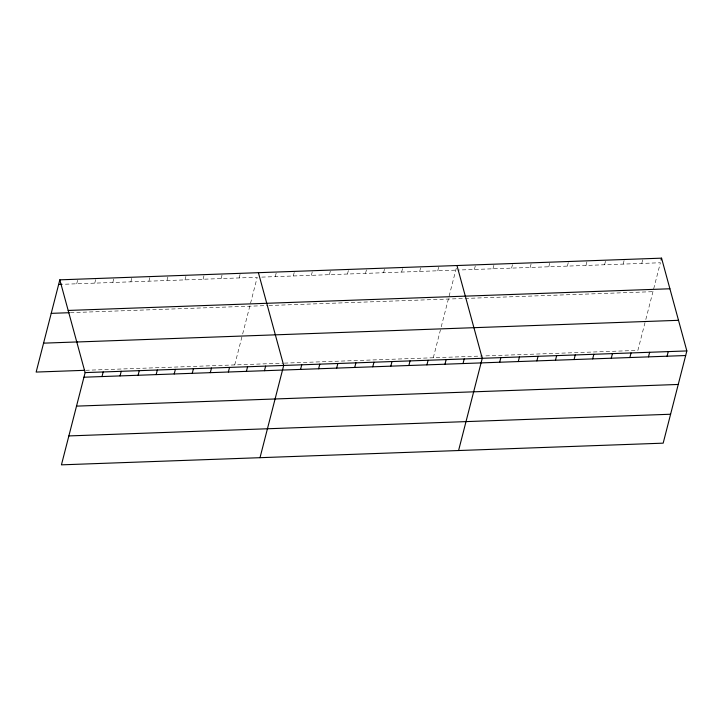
<?xml version="1.0" encoding="UTF-8"?>
<svg xmlns="http://www.w3.org/2000/svg" width="723" height="723" viewBox="0 0 723 723"><rect width="100%" height="100%" fill="white"/><g stroke="black" fill="none" stroke-linecap="round" stroke-linejoin="round"><path stroke-width="0.54" stroke-dasharray="3.62 2.71" d="M76.701 283.787L77.885 279.186M94.758 283.136L95.933 278.536M112.806 282.485L113.99 277.885M130.854 281.834L132.038 277.234M148.911 281.184L150.095 276.584M166.959 280.533L168.143 275.933M185.016 279.882L186.191 275.282M203.064 279.232L204.248 274.632M221.121 278.581L222.295 273.981M239.168 277.93L240.352 273.33M234.722 364.916L241.871 337.063M242.657 334.008L257.216 277.28L63.163 284.275M275.273 276.629L276.457 272.029M293.321 275.978L294.505 271.378M311.378 275.327L312.553 270.727M329.426 274.677L330.61 270.077M347.483 274.026L348.658 269.426M365.531 273.375L366.715 268.775M383.588 272.725L384.763 268.125M401.636 272.074L402.819 267.474M419.683 271.423L420.867 266.823M437.74 270.773L438.924 266.172M433.294 357.758L440.714 328.838M441.229 326.85L456.972 265.522M474.387 269.453L475.571 264.853M492.987 268.784L494.171 264.184M511.586 268.116L512.77 263.515M530.185 267.447L531.369 262.847M548.784 266.778L549.968 262.178M567.383 266.109L568.567 261.509M585.982 265.431L587.166 260.831M604.582 264.763L605.766 260.163M623.181 264.094L624.365 259.494M641.78 263.425L642.964 258.825M645.024 322.539L637.876 350.393L483.615 355.951M645.811 319.485L660.379 262.756L457.975 270.05M261.735 277.117L455.788 270.131M70.402 312.661L267.844 305.549M268.974 305.513L652.95 291.676M85.793 370.284L283.235 363.163M284.365 363.127L482.521 355.987"/><path stroke-width="1.08" d="M59.828 279.837L85.124 372.607L61.437 464.844L663.172 443.163L686.85 350.935L661.563 258.156L59.828 279.837L36.15 372.065L84.663 370.321M101.997 376.566L103.172 371.965M120.045 375.915L121.229 371.315M138.093 375.264L139.277 370.664M156.15 374.613L157.334 370.013M174.198 373.963L175.382 369.363M192.255 373.312L193.43 368.712M210.303 372.661L211.487 368.061M228.36 372.011L229.534 367.411M246.407 371.36L247.591 366.76M264.455 370.709L265.639 366.109M260.009 457.695L283.696 365.458L258.4 272.679M300.56 369.408L301.744 364.808M318.617 368.757L319.792 364.157M336.665 368.106L337.849 363.506M354.722 367.456L355.897 362.856M372.77 366.805L373.954 362.205M390.818 366.154L392.002 361.554M408.875 365.504L410.058 360.904M426.922 364.853L428.106 360.253M444.979 364.202L446.163 359.602M463.027 363.552L464.211 358.951M458.581 450.537L482.259 358.301L456.972 265.522M499.683 362.232L500.858 357.632M518.283 361.563L519.457 356.963M536.882 360.894L538.057 356.294M555.481 360.226L556.656 355.626M574.071 359.557L575.255 354.948M592.67 358.879L593.854 354.279M611.269 358.21L612.453 353.61M629.869 357.542L631.052 352.941M661.084 259.991L661.563 258.156M648.468 356.873L649.652 352.273M667.067 356.204L668.251 351.604M58.653 284.437L62.033 284.311M68.179 310.447L669.905 288.775M51.225 313.357L69.281 312.707M43.579 343.154L77.424 341.934M76.774 341.997L678.508 320.316M85.124 372.607L686.85 350.935M83.94 377.216L685.666 355.535M76.511 406.127L678.246 384.455M68.866 435.924L670.592 414.243"/></g></svg>
